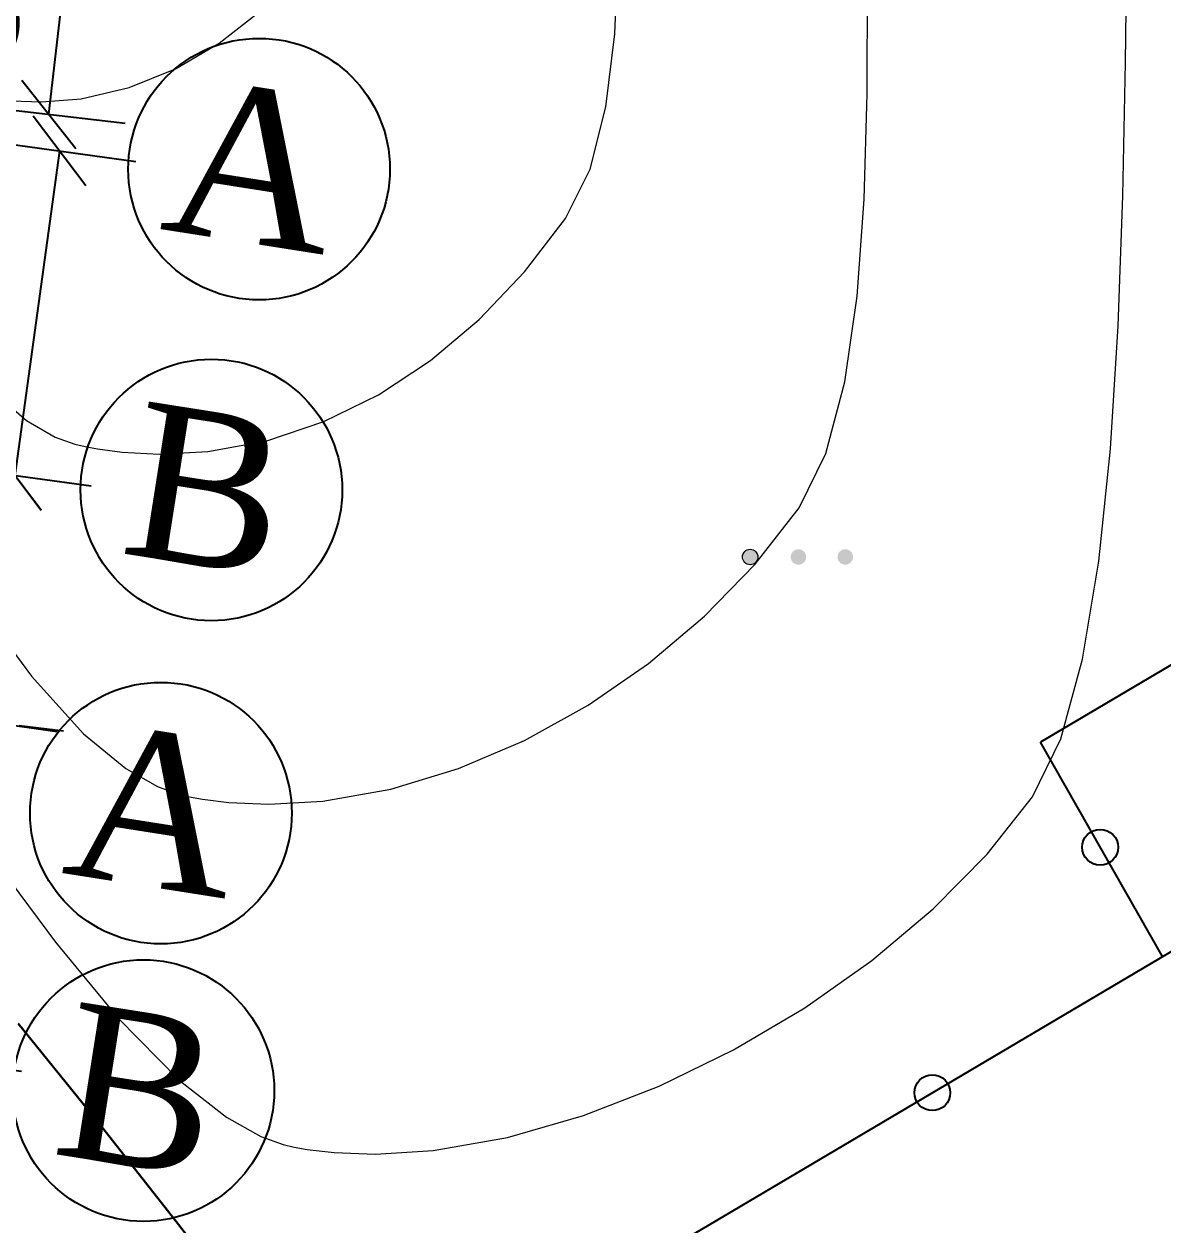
# Model space of a CAD drawing. Header units: feet. Extents: x 3381 to 683784, y 675186 to 4376258.
# Drawn here: x 683390.56 to 683409.02, y 4375792.91 to 4375812.39 of the extents above; entities that cross this region are included whole.
import ezdxf

# ---------------------------------------------------------------- set-up
doc = ezdxf.new("R2010")
doc.units = ezdxf.units.FT
doc.header["$MEASUREMENT"] = 0
doc.header["$PDMODE"] = 34
doc.header["$PDSIZE"] = 0.01
doc.linetypes.add('DUZ', pattern=[0])
doc.layers.get('0').update_dxf_attribs({"linetype": 'CONTINUOUS'})
doc.layers.get('Defpoints').update_dxf_attribs({"linetype": 'CONTINUOUS'})
doc.layers.add('ANA HORIZONTAL', color=24, linetype='CONTINUOUS', lineweight=30)
doc.layers.add('HORIZANTAL', color=24, linetype='CONTINUOUS', lineweight=13)
doc.layers.add('col bitkisi', color=7, linetype='CONTINUOUS')
doc.layers.add('Layer8', color=7, linetype='CONTINUOUS')
doc.styles.get("Standard").update_dxf_attribs({"font": 'arial.ttf', "height": 2})
doc.styles.add('style5', font='ariall.ttf', dxfattribs={"height": 400})
doc.dimstyles.new('ISO-25', dxfattribs={"dimtxt": 2, "dimasz": 1, "dimexe": 1.25, "dimexo": 0.625, "dimtad": 1, "dimtxsty": 'Standard', "dimblk": 'OBLIQUE', "dimcen": 2.5, "dimadec": 0, "dimazin": 0, "dimtfac": 1, "dimtmove": 0, "dimatfit": 3, "dimldrblk": 'OBLIQUE', "dimfxl": 1, "dimarcsym": 0})

# ---------------------------------------------------------------- blocks, each defined once
blk = doc.blocks.new('_Oblique')
at = {"color": 0, "linetype": 'ByBlock', "lineweight": -2}
blk.add_line((-0.5, -0.5), (0.5, 0.5), dxfattribs=at)
blk = doc.blocks.new('*D99')
at = {"color": 0, "lineweight": -2, "transparency": 16777216}
for p, q in [((683366.418, 4375818.804), (683392.775, 4375815.752)), ((683390.958, 4375810.928), (683391.533, 4375815.896)), ((683365.843, 4375813.836), (683392.199, 4375810.784))]:
    blk.add_line(p, q, dxfattribs=at)
at = {"layer": 'Defpoints', "color": 0, "lineweight": 30, "transparency": 16777216}
for p in [(683365.797, 4375818.876, 243.171), (683391.533, 4375815.896), (683365.222, 4375813.908, 243.171)]:
    blk.add_point(p, dxfattribs=at)
at = {"color": 0, "lineweight": -2, "transparency": 16777216}
for p, rotation in [((683391.533, 4375815.896), 83.39454021314612), ((683390.958, 4375810.928), 263.3945402131461)]:
    blk.add_blockref('_Oblique', p, dxfattribs=dict(at, rotation=rotation))
at = {"color": 0, "lineweight": 18, "transparency": 16777216, "insert": (683389.61, 4375813.601), "char_height": 2, "attachment_point": 5, "rotation": 83.3945}
blk.add_mtext('{\\fArial|b0|i0|c238|p34;5.0}', dxfattribs=at)
blk = doc.blocks.new('*D104')
at = {"color": 0, "lineweight": -2, "transparency": 16777216}
for p, q in [((683363.855, 4375808.735), (683391.644, 4375804.899)), ((683389.856, 4375801.09), (683390.405, 4375805.07)), ((683363.306, 4375804.755), (683391.094, 4375800.919))]:
    blk.add_line(p, q, dxfattribs=at)
at = {"layer": 'Defpoints', "color": 0, "lineweight": 30, "transparency": 16777216}
for p in [(683363.236, 4375808.82), (683390.405, 4375805.07), (683362.687, 4375804.84)]:
    blk.add_point(p, dxfattribs=at)
at = {"color": 0, "lineweight": -2, "transparency": 16777216}
for p, rotation in [((683390.405, 4375805.07), 82.14074680062394), ((683389.856, 4375801.09), 262.1407468006239)]:
    blk.add_blockref('_Oblique', p, dxfattribs=dict(at, rotation=rotation))
at = {"color": 0, "lineweight": 18, "transparency": 16777216, "insert": (683388.5, 4375803.305), "char_height": 2, "attachment_point": 5, "rotation": 82.1407}
blk.add_mtext('{\\fArial|b0|i0|c238|p34;4.0}', dxfattribs=at)
blk = doc.blocks.new('*D122')
at = {"color": 0, "lineweight": -2, "transparency": 16777216}
for p, q in [((683365.841, 4375813.823), (683392.37, 4375810.161)), ((683391.132, 4375810.332), (683390.405, 4375805.07)), ((683365.115, 4375808.561), (683391.644, 4375804.899))]:
    blk.add_line(p, q, dxfattribs=at)
at = {"layer": 'Defpoints', "color": 0, "lineweight": 30, "transparency": 16777216}
for p in [(683365.222, 4375813.908, 243.171), (683364.495, 4375808.646, 243.171), (683390.405, 4375805.07)]:
    blk.add_point(p, dxfattribs=at)
at = {"color": 0, "lineweight": -2, "transparency": 16777216}
for p, rotation in [((683391.132, 4375810.332), 82.14074680101669), ((683390.405, 4375805.07), 262.1407468010166)]:
    blk.add_blockref('_Oblique', p, dxfattribs=dict(at, rotation=rotation))
at = {"color": 0, "lineweight": 18, "transparency": 16777216, "insert": (683389.138, 4375807.926), "char_height": 2, "width": 3.86374, "attachment_point": 5, "rotation": 82.1407}
blk.add_mtext('{\\fArial|b0|i0|c238|p34;5.50}', dxfattribs=at)
blk = doc.blocks.new('*D124')
at = {"color": 0, "lineweight": -2, "transparency": 16777216}
for p, q in [((683389.277, 4375795.562), (683389.955, 4375801.078)), ((683390.476, 4375801.014), (683391.195, 4375800.925)), ((683389.798, 4375795.498), (683390.517, 4375795.409))]:
    blk.add_line(p, q, dxfattribs=at)
at = {"layer": 'Defpoints', "color": 0, "lineweight": 30, "transparency": 16777216}
for p in [(683389.856, 4375801.09, 243.171), (683389.955, 4375801.078), (683389.178, 4375795.574)]:
    blk.add_point(p, dxfattribs=at)
at = {"color": 0, "lineweight": -2, "transparency": 16777216}
for p, rotation in [((683389.955, 4375801.078), 82.99403314730169), ((683389.277, 4375795.562), 262.9940331473017)]:
    blk.add_blockref('_Oblique', p, dxfattribs=dict(at, rotation=rotation))
at = {"color": 0, "lineweight": 18, "transparency": 16777216, "insert": (683387.982, 4375798.521), "char_height": 2, "attachment_point": 5, "rotation": 82.994}
blk.add_mtext('{\\fArial|b0|i0|c238|p34;5.50}', dxfattribs=at)

msp = doc.modelspace()

# ---------------------------------------------------------------- hatches: boundary and pattern name
at = {"layer": 'col bitkisi', "ltscale": 1.5}
h = msp.add_hatch(color=256, dxfattribs=at)
edge = h.paths.add_edge_path()
edge.add_arc((683402.33, 4375803.747), 0.125, 0, 360)
h = msp.add_hatch(color=256, dxfattribs=at)
edge = h.paths.add_edge_path()
edge.add_arc((683403.112, 4375803.747), 0.125, 0, 360)
h = msp.add_hatch(color=256, dxfattribs=at)
edge = h.paths.add_edge_path()
edge.add_arc((683403.871, 4375803.747), 0.125, 0, 360)

# ---------------------------------------------------------------- linework, layer by layer
at = {"linetype": 'Continuous'}
for p, q in [((683420.417, 4375804.015, 690.121), (683396.267, 4375789.723, 690.108)), ((683411.338, 4375803.29, 690.117), (683407.035, 4375800.743, 690.115)), ((683409.013, 4375797.266, 681.217), (683407.035, 4375800.743, 77.191))]:
    msp.add_line(p, q, dxfattribs=at)
at = {"color": 7, "linetype": 'DUZ', "lineweight": 25}
for centre in [(683394.368, 4375810.037, 243.171), (683393.594, 4375804.834, 243.171), (683392.775, 4375799.593, 243.171), (683392.492, 4375795.093, -448.329)]:
    msp.add_circle(centre, 2.121, dxfattribs=at)
at = {"linetype": 'Continuous'}
for centre in [(683408.004, 4375799.039, 373.182), (683405.283, 4375795.059, 690.113)]:
    msp.add_circle(centre, 0.291, dxfattribs=at)
msp.add_open_spline([(683310.661, 4375992.239), (683312.482, 4375988.769), (683318.788, 4375976.751), (683328.685, 4375958.769), (683342.68, 4375939.505), (683353.451, 4375919.307), (683364.414, 4375901.421), (683373.542, 4375884.018), (683386.957, 4375865.497), (683403.556, 4375851.208), (683415.091, 4375836.371), (683423.022, 4375825.888), (683434.34, 4375813.97), (683442.589, 4375803.278), (683447.033, 4375797.518)], degree=3, knots=[0, 0, 0, 0, 11.75951, 40.72321, 61.46233, 83.054979, 109.290717, 124.392744, 141.962718, 177.533008, 189.558821, 198.276488, 216.955448, 238.768866, 238.768866, 238.768866, 238.768866], dxfattribs=at)
at = {"layer": 'ANA HORIZONTAL', "color": 32, "lineweight": 30, "elevation": 690}
msp.add_lwpolyline([(683390.464, 4375796.179), (683391.81, 4375794.511), (683393.023, 4375792.97), (683394.055, 4375791.633)], dxfattribs=at)
at = {"layer": 'col bitkisi', "lineweight": 13, "ltscale": 1.5}
msp.add_circle((683402.33, 4375803.747), 0.125, dxfattribs=at)
at = {"layer": 'HORIZANTAL', "color": 32, "linetype": 'Continuous', "lineweight": 13}
for points, elevation in [([(683390.028, 4375798.89), (683391.066, 4375797.498), (683392.083, 4375796.267), (683393.072, 4375795.26), (683393.838, 4375794.66), (683394.396, 4375794.35), (683394.759, 4375794.218), (683394.938, 4375794.176), (683395.149, 4375794.14), (683395.583, 4375794.088), (683396.257, 4375794.064), (683397.19, 4375794.123), (683398.397, 4375794.335), (683399.627, 4375794.687), (683400.855, 4375795.164), (683402.06, 4375795.753), (683403.217, 4375796.438), (683404.304, 4375797.205), (683405.297, 4375798.041), (683406.172, 4375798.93), (683406.907, 4375799.858), (683407.366, 4375800.797), (683407.72, 4375802.091), (683407.983, 4375803.679), (683408.169, 4375805.502), (683408.294, 4375807.497), (683408.371, 4375809.606), (683408.415, 4375811.766), (683408.44, 4375813.917)], 690.5), ([(683390.002, 4375806.476), (683390.596, 4375805.962), (683391.061, 4375805.692), (683391.382, 4375805.574), (683391.546, 4375805.536), (683391.748, 4375805.5), (683392.15, 4375805.448), (683392.749, 4375805.415), (683393.534, 4375805.455), (683394.492, 4375805.631), (683395.418, 4375805.942), (683396.305, 4375806.379), (683397.147, 4375806.934), (683397.937, 4375807.6), (683398.669, 4375808.369), (683399.336, 4375809.234), (683399.733, 4375810.034), (683399.99, 4375811.046), (683400.134, 4375812.231), (683400.191, 4375813.552)], 691.5), ([(683387.966, 4375812.979), (683388.54, 4375812.148), (683389.029, 4375811.635), (683389.424, 4375811.366), (683389.704, 4375811.251), (683389.85, 4375811.216), (683390.016, 4375811.187), (683390.347, 4375811.146), (683390.839, 4375811.128), (683391.482, 4375811.179), (683392.263, 4375811.359), (683393.012, 4375811.661), (683393.722, 4375812.077), (683394.386, 4375812.597)], 692), ([(683389.833, 4375802.949), (683390.678, 4375801.816), (683391.523, 4375800.881), (683392.205, 4375800.317), (683392.72, 4375800.023), (683393.067, 4375799.897), (683393.242, 4375799.856), (683393.452, 4375799.819), (683393.878, 4375799.767), (683394.526, 4375799.737), (683395.402, 4375799.786), (683396.504, 4375799.981), (683397.599, 4375800.314), (683398.672, 4375800.773), (683399.705, 4375801.346), (683400.683, 4375802.022), (683401.589, 4375802.788), (683402.408, 4375803.633), (683403.122, 4375804.546), (683403.556, 4375805.427), (683403.862, 4375806.587), (683404.062, 4375807.978), (683404.177, 4375809.551), (683404.227, 4375811.257), (683404.234, 4375813.047)], 691)]:
    msp.add_lwpolyline(points, dxfattribs=dict(at, elevation=elevation))

# ---------------------------------------------------------------- texts
at = {"layer": 'Layer8', "color": 0, "lineweight": 18, "char_height": 2.5, "width": 81.30669, "attachment_point": 7, "rotation": 351.0579, "style": 'style5'}
for s, insert in [('{\\fTimes New Roman|b0|i0|c238|p18;A}', (683392.734, 4375809.07, 237.171)), ('{\\fTimes New Roman|b0|i0|c238|p18;B}', (683392.083, 4375803.804, 237.171)), ('{\\fTimes New Roman|b0|i0|c238|p18;A}', (683391.141, 4375798.627, 237.171)), ('{\\fTimes New Roman|b0|i0|c238|p18;B}', (683390.981, 4375794.063, -454.329))]:
    msp.add_mtext(s, dxfattribs=dict(at, insert=insert))

# ---------------------------------------------------------------- dimensions: what is measured, and where the dimension line sits
at = {"color": 7, "lineweight": 18}
dim = msp.add_aligned_dim(p1=(683365.222, 4375813.908, 243.171), p2=(683365.797, 4375818.876, 243.171), distance=-25.908, text='{\\fArial|b0|i0|c238|p34;5.0}', dimstyle='ISO-25', dxfattribs=at)
dim.commit()
dim.dimension.update_dxf_attribs({"geometry": '*D99', "text_midpoint": (683389.61, 4375813.601)})
for base, p1, p2, angle, text, picture, middle in [((683390.405, 4375805.07), (683365.222, 4375813.908, 243.171), (683364.495, 4375808.646, 243.171), 262.1407, '{\\fArial|b0|i0|c238|p34;5.50}', '*D122', (683390.768, 4375807.701)), ((683390.405, 4375805.07, 243.171), (683362.687, 4375804.84, 243.171), (683363.236, 4375808.82, 243.171), 82.1407, '{\\fArial|b0|i0|c238|p34;4.0}', '*D104', (683390.131, 4375803.08, 243.171)), ((683389.955, 4375801.078), (683389.178, 4375795.574), (683389.856, 4375801.09, 243.171), 82.994, '{\\fArial|b0|i0|c238|p34;5.50}', '*D124', (683389.616, 4375798.32))]:
    dim = msp.add_linear_dim(base=base, p1=p1, p2=p2, angle=angle, text=text, dimstyle='ISO-25', dxfattribs=at)
    dim.commit()
    dim.dimension.update_dxf_attribs({"geometry": picture, "text_midpoint": middle, "dimtype": 161})

doc.saveas('drawing.dxf')
